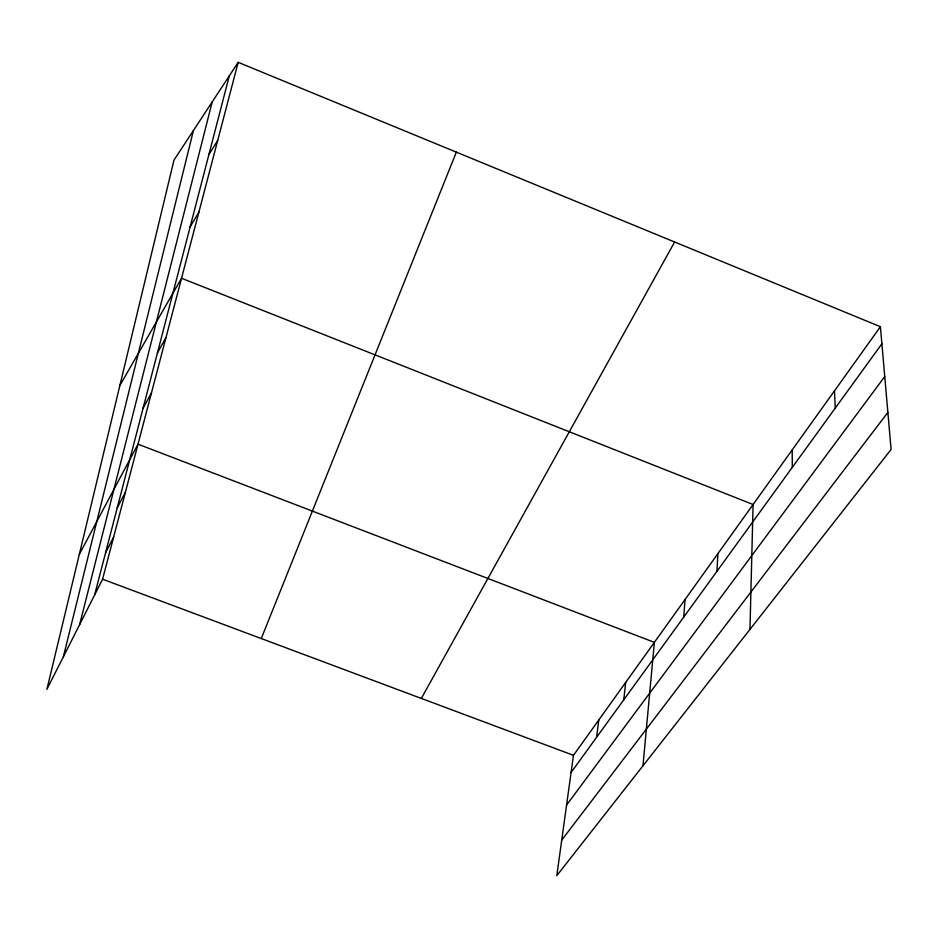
<?xml version="1.0" encoding="UTF-8"?>
<svg xmlns="http://www.w3.org/2000/svg" width="938" height="938" viewBox="0 0 938 938"><rect width="100%" height="100%" fill="white"/><g stroke="black" fill="none" stroke-linecap="round" stroke-linejoin="round"><path stroke-width="1.41" d="M749.966 629.375L753.085 504.515L181.538 278.258L119.888 385.412M716.96 571.277L717.851 553.713M683.743 617.087L685.021 599.546M642.976 765.795L654.372 642.354L138.003 444.178L79.308 554.381M623.77 699.807L625.681 682.418M596.603 737.28L598.772 719.997M880.407 326.717L573.47 755.325L556.797 875.67L891.1 449.443L880.407 326.717L238.193 62.33L173.987 160.117L46.9 689.336L102.582 579.203L238.193 62.33M63.374 656.752L193.427 130.511M79.601 624.661L212.199 101.925M94.656 594.868L229.306 75.861M261.268 638.555L456.349 152.144M105.584 552.74L113.639 537.075M117.25 507.798L125.422 492.157M143.08 408.229L151.487 392.788M421.338 698.423L674.61 242.004M157.443 352.887L165.956 337.633M190.144 226.808L198.879 212.176M208.881 154.594L217.698 140.442M571.09 772.478L881.896 343.777M566.575 805.074L884.745 376.56M561.721 840.12L887.876 412.427M102.582 579.203L573.47 755.325M834.492 390.829L835.23 408.136M792.188 449.912L792.293 467.359"/></g></svg>
